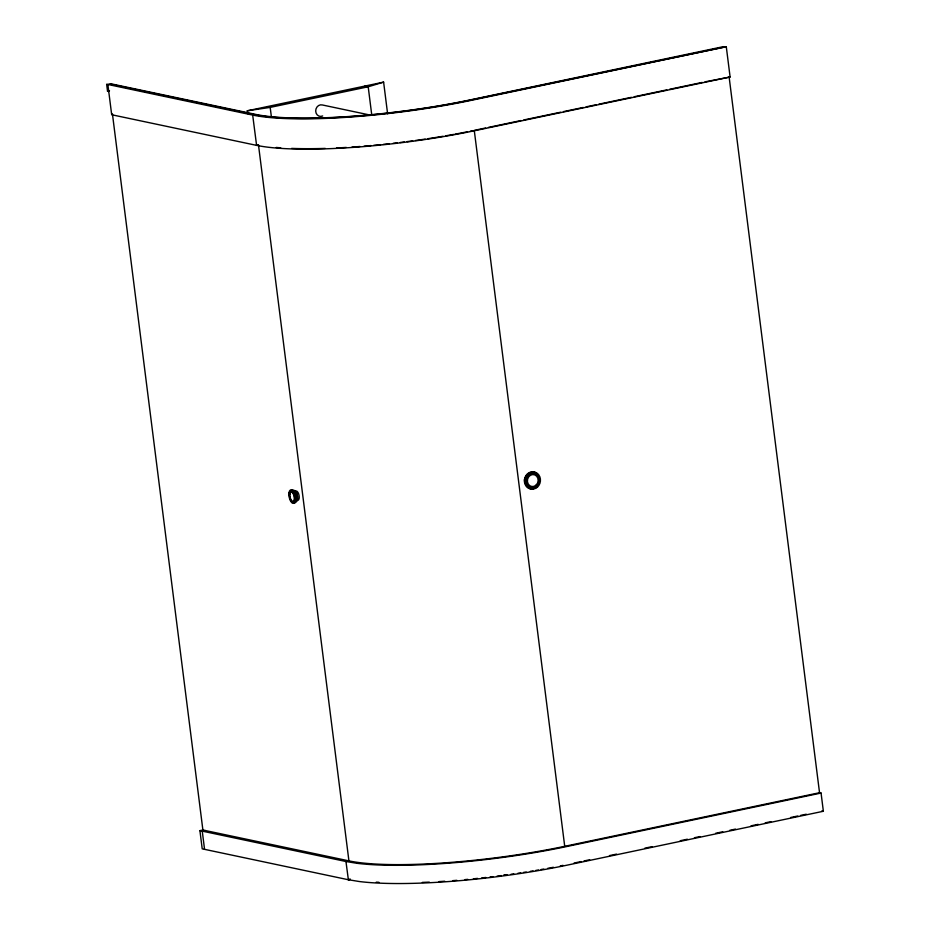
<?xml version="1.0" encoding="UTF-8"?>
<svg xmlns="http://www.w3.org/2000/svg" width="930" height="930" viewBox="0 0 930 930"><rect width="100%" height="100%" fill="white"/><g stroke="black" fill="none" stroke-linecap="round" stroke-linejoin="round"><path stroke-width="1.4" d="M387.612 113.82L383.613 82.131L368.199 86.781L270.188 107.392L247.275 110.798L247.636 113.681M726.284 46.709L471.394 100.324A163.727 27.586 -7.2 0 1 252.762 115.088L254.657 114.657A161.564 27.226 -7.2 0 0 470.441 100.091L726.284 46.709L730.108 76.992L475.218 130.595A163.727 27.586 -7.2 0 1 256.587 145.359L252.681 115.076L106.636 84.2L107.531 91.221L108.74 91.477M256.575 145.371L258.482 144.941L348.924 860.878L346.065 861.529L356.946 863.307M199.915 830.641L345.96 861.506L348.366 879.734L359.247 881.512A164.889 27.784 -7.2 0 0 568.439 864.877L823.364 811.262L821.062 793.046L819.539 792.72L564.719 846.323A161.564 27.226 -7.2 0 1 348.924 860.878L202.891 830.013L199.915 830.641L202.217 848.846L348.262 879.722L350.273 879.303M107.531 91.221L109.508 90.803M247.275 110.798L383.613 82.131M252.681 115.076L254.657 114.657L109.845 84.037L107.857 84.456L111.681 114.739L256.506 145.347L258.482 144.941M723.552 46.616L469.894 99.963A160.309 27.005 -7.2 0 1 255.773 114.413L110.333 83.665M485.6 127.991L474.265 130.374L564.719 846.323M488.424 127.398L520.986 120.551M523.823 119.947L560.627 112.216M563.464 111.612L583.273 107.45M586.109 106.857L596.014 104.765M598.85 104.172L631.412 97.325M634.248 96.732L666.798 89.885M669.635 89.28L702.197 82.433M705.033 81.84L730.108 76.992M205.228 830.502L202.252 831.129L204.554 849.346M345.96 861.506L348.924 860.878M348.262 879.722L350.238 879.303M821.062 793.046L566.138 846.66A164.889 27.784 -7.2 0 1 356.969 863.296M574.089 863.04L581.169 861.552M584.005 860.959L589.667 859.762M609.487 855.6L616.567 854.112M644.874 848.16L651.953 846.672M680.272 840.708L687.351 839.22M694.431 837.732L700.092 836.547M715.658 833.268L722.738 831.78M729.817 830.292L735.479 829.095M751.056 825.828L758.136 824.34M765.216 822.852L770.877 821.655M790.698 817.482L797.777 815.994M800.602 815.401L806.264 814.215M364.851 86.072L368.199 86.781L371.651 114.158M369.989 115.041L322.338 104.962A5.836 5.173 -78.1 0 0 315.7 111.1A5.836 5.173 -78.1 0 0 322.675 115.971M266.84 106.683L270.188 107.392L271.281 116.041M821.841 810.937L823.364 811.262M729.097 76.783L819.539 792.72M112.425 113.867L202.891 830.013M506.745 874.642A160.309 27.005 -7.2 0 1 503.979 875.014M524.962 482.577A6.057 5.371 -78.1 0 1 524.927 477.974M525.624 476.567A6.057 5.371 -78.1 0 1 526.613 475.393M295.461 491.412A4.708 2.034 78.1 0 1 299.065 495.469A4.708 2.034 78.1 0 1 297.042 499.956M472.94 130.653A161.564 27.226 -7.2 0 1 470.243 131.211M467.523 131.758A161.564 27.226 -7.2 0 1 455.014 134.164M453.7 134.397A161.564 27.226 -7.2 0 1 445.702 135.815M443.006 136.28A161.564 27.226 -7.2 0 1 427.986 138.686M425.219 139.093A161.564 27.226 -7.2 0 1 415.489 140.488M412.711 140.872A161.564 27.226 -7.2 0 1 407.119 141.604M404.318 141.965A161.564 27.226 -7.2 0 1 400.121 142.488M397.319 142.825A161.564 27.226 -7.2 0 1 393.123 143.313M388.949 143.778A161.564 27.226 -7.2 0 1 383.369 144.371M380.591 144.65A161.564 27.226 -7.2 0 1 373.674 145.324M370.919 145.58A161.564 27.226 -7.2 0 1 364.083 146.161M360.015 146.487A161.564 27.226 -7.2 0 1 351.959 147.068M346.297 147.428A161.564 27.226 -7.2 0 1 336.544 147.963M325.268 148.405A161.564 27.226 -7.2 0 1 291.625 148.393M280.721 147.8A161.564 27.226 -7.2 0 1 276.21 147.44M562.987 865.365A161.564 27.226 -7.2 0 1 560.267 865.911M553.373 867.272A161.564 27.226 -7.2 0 1 547.758 868.318M543.794 869.038A161.564 27.226 -7.2 0 1 541.132 869.504M538.447 869.969A161.564 27.226 -7.2 0 1 535.75 870.434M533.041 870.887A161.564 27.226 -7.2 0 1 530.321 871.329M526.229 871.991A161.564 27.226 -7.2 0 1 523.485 872.421M520.73 872.84A161.564 27.226 -7.2 0 1 517.964 873.258M513.802 873.863A161.564 27.226 -7.2 0 1 511.012 874.258M506.838 874.839A161.564 27.226 -7.2 0 1 504.06 875.211M501.258 875.583A161.564 27.226 -7.2 0 1 497.062 876.118M492.865 876.641A161.564 27.226 -7.2 0 1 490.064 876.978M485.879 877.467A161.564 27.226 -7.2 0 1 481.694 877.932M477.509 878.385A161.564 27.226 -7.2 0 1 473.335 878.815M467.79 879.35A161.564 27.226 -7.2 0 1 465.047 879.606M456.828 880.326A161.564 27.226 -7.2 0 1 452.759 880.64M444.703 881.233A161.564 27.226 -7.2 0 1 439.041 881.594M429.3 882.117A161.564 27.226 -7.2 0 1 422.313 882.407M378.917 882.303A161.564 27.226 -7.2 0 1 376.29 882.152M295.031 491.703A4.708 2.034 78.1 0 1 295.612 492.272M296.135 493.098A4.708 2.034 78.1 0 1 296.949 495.283M297.182 496.492A4.708 2.034 78.1 0 1 297.182 498.736M293.682 490.447A5.766 2.488 78.1 0 1 297.658 496.597A5.766 2.488 78.1 0 1 295.054 501.34M293.252 491.11A5.766 2.488 78.1 0 1 293.95 491.807M295.601 495.492A5.766 2.488 78.1 0 1 295.868 496.969M295.612 500.793A5.766 2.488 78.1 0 1 295.182 501.572M290.985 490.308A6.836 2.941 78.1 0 1 296.217 496.19A6.836 2.941 78.1 0 1 293.276 502.7M533.134 488.831A8.614 7.638 -78.1 0 1 524.939 477.578A8.614 7.638 -78.1 0 1 538.121 474.812M536.796 486.901A8.614 7.638 -78.1 0 1 535.064 488.134M289.463 493.365A5.766 2.488 78.1 0 0 292.787 502.305A5.766 2.488 78.1 0 0 293.973 494.33A5.766 2.488 78.1 0 0 289.463 493.365M289.939 493.97A4.708 2.034 78.1 0 0 292.659 501.27A4.708 2.034 78.1 0 0 293.624 494.748A4.708 2.034 78.1 0 0 289.939 493.97M288.974 492.761A6.836 2.941 78.1 0 0 292.915 503.351A6.836 2.941 78.1 0 0 294.322 493.888A6.836 2.941 78.1 0 0 288.974 492.761M536.796 486.076A7.324 6.487 -78.1 0 0 535.227 473.672A7.324 6.487 -78.1 0 0 526.31 481.914A7.324 6.487 -78.1 0 0 536.796 486.076M536.099 485.123A6.057 5.371 -78.1 0 0 534.797 474.87A6.057 5.371 -78.1 0 0 527.426 481.682A6.057 5.371 -78.1 0 0 536.099 485.123M537.505 487.053A8.614 7.638 -78.1 0 0 535.657 472.463A8.614 7.638 -78.1 0 0 525.159 482.159A8.614 7.638 -78.1 0 0 537.505 487.053"/></g></svg>
